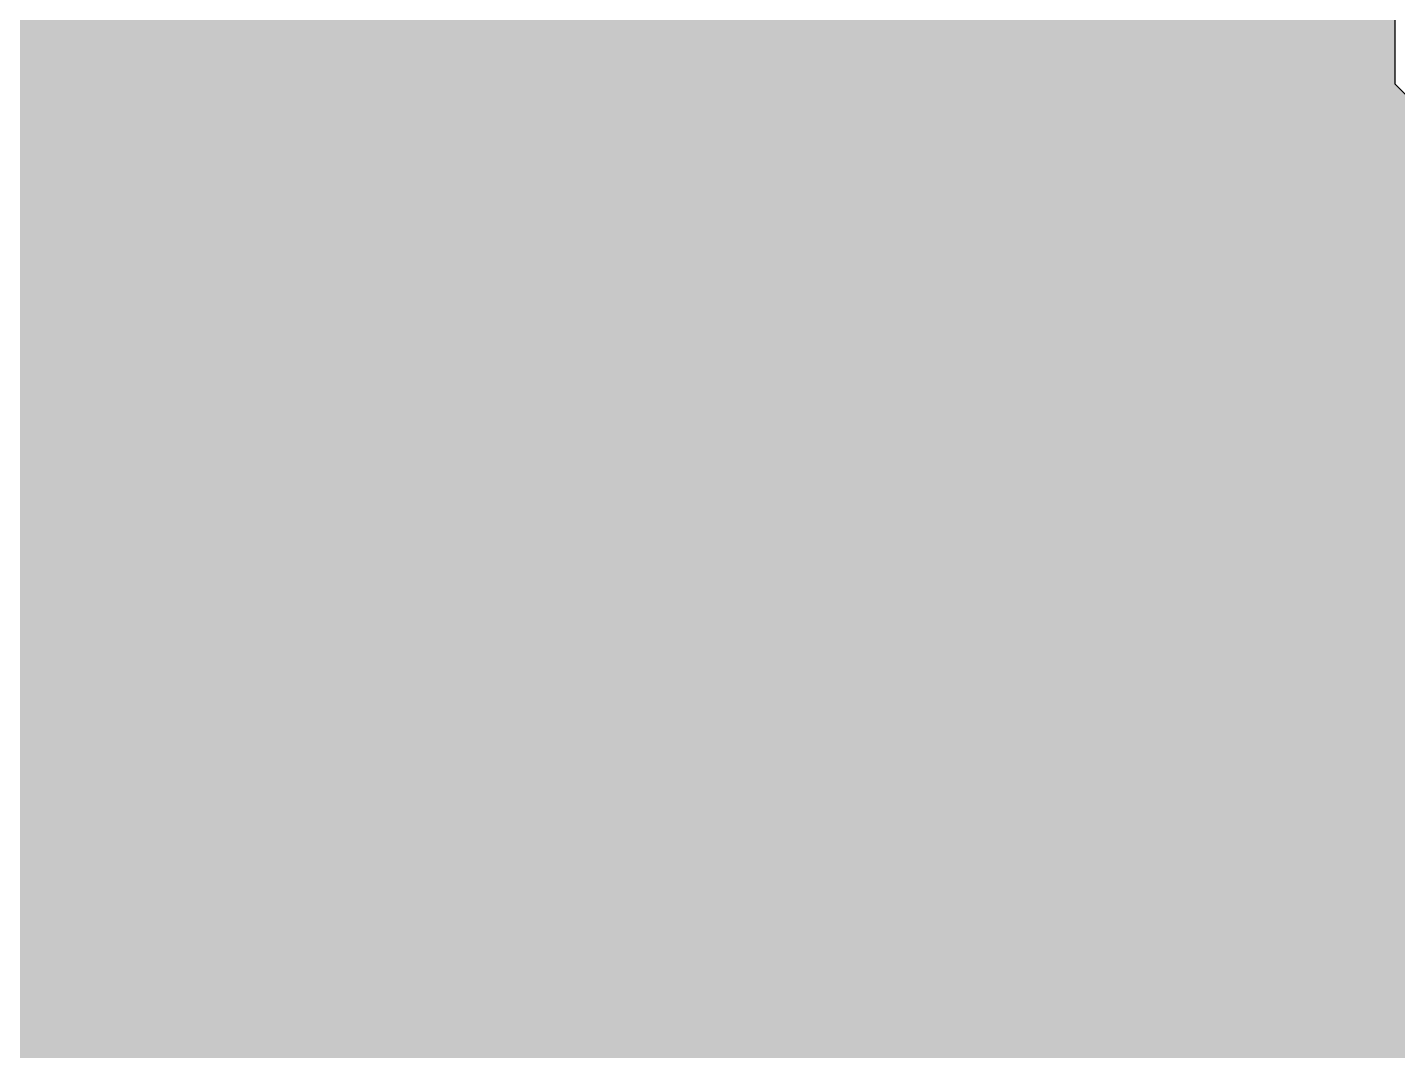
# Model space of a CAD drawing. Header units: millimetres. Extents: x 5 to 252589, y 5 to 415.
# Drawn here: x 24421.542 to 24422.919, y 366.028 to 367.057 of the extents above; entities that cross this region are included whole.
import ezdxf

# ---------------------------------------------------------------- set-up
doc = ezdxf.new("R2010")
doc.units = ezdxf.units.MM
doc.layers.add('HATCH', color=8, linetype='Continuous', lineweight=9)
doc.layers.add('OUTLINE', color=7, linetype='Continuous', lineweight=25)

msp = doc.modelspace()

# ---------------------------------------------------------------- hatches: boundary and pattern name
at = {"layer": 'HATCH', "true_color": 0x627d89}
msp.add_hatch(color=145, dxfattribs=at).paths.add_polyline_path([(24408.41667, 358.41667), (24408.41667, 358.5), (24408.5, 358.58333), (24408.58333, 358.58333), (24408.75, 358.75), (24408.83333, 358.75), (24409, 358.91667), (24409.08333, 358.91667), (24409.25, 359.08333), (24409.33333, 359.08333), (24409.5, 359.25), (24409.58333, 359.25), (24409.75, 359.41667), (24409.83333, 359.41667), (24410, 359.58333), (24410.08333, 359.58333), (24410.25, 359.75), (24410.33333, 359.75), (24410.5, 359.91667), (24410.58333, 359.91667), (24410.75, 360.08333), (24410.83333, 360.08333), (24411, 360.25), (24411.08333, 360.25), (24411.25, 360.41667), (24411.33333, 360.41667), (24411.5, 360.58333), (24411.58333, 360.58333), (24411.75, 360.75), (24411.83333, 360.75), (24412, 360.91667), (24412.08333, 360.91667), (24412.25, 361.08333), (24412.33333, 361.08333), (24412.5, 361.25), (24412.58333, 361.25), (24412.75, 361.41667), (24412.83333, 361.41667), (24413, 361.58333), (24413.08333, 361.58333), (24413.25, 361.75), (24413.33333, 361.75), (24413.5, 361.91667), (24413.58333, 361.91667), (24413.75, 362.08333), (24413.83333, 362.08333), (24414, 362.25), (24414.08333, 362.25), (24414.25, 362.41667), (24414.33333, 362.41667), (24414.5, 362.58333), (24414.58333, 362.58333), (24414.75, 362.75), (24414.83333, 362.75), (24415, 362.91667), (24415.08333, 362.91667), (24415.25, 363.08333), (24415.33333, 363.08333), (24415.5, 363.25), (24415.58333, 363.25), (24415.75, 363.41667), (24415.83333, 363.41667), (24416, 363.58333), (24416.08333, 363.58333), (24416.25, 363.75), (24416.33333, 363.75), (24416.5, 363.91667), (24416.58333, 363.91667), (24416.75, 364.08333), (24416.83333, 364.08333), (24417, 364.25), (24417.08333, 364.25), (24417.25, 364.41667), (24417.33333, 364.41667), (24417.5, 364.58333), (24417.58333, 364.58333), (24417.75, 364.75), (24417.83333, 364.75), (24418, 364.91667), (24418.08333, 364.91667), (24418.25, 365.08333), (24418.33333, 365.08333), (24418.5, 365.25), (24418.58333, 365.25), (24418.75, 365.41667), (24418.83333, 365.41667), (24419, 365.58333), (24419.08333, 365.58333), (24419.25, 365.75), (24419.33333, 365.75), (24419.5, 365.91667), (24419.58333, 365.91667), (24419.75, 366.08333), (24419.83333, 366.08333), (24420, 366.25), (24420.08333, 366.25), (24420.25, 366.41667), (24420.33333, 366.41667), (24420.5, 366.58333), (24420.58333, 366.58333), (24420.75, 366.75), (24420.83333, 366.75), (24421, 366.91667), (24421.08333, 366.91667), (24421.25, 367.08333), (24421.33333, 367.08333), (24421.75, 367.41667), (24422.08333, 367.41667), (24422.16667, 367.33333), (24422.33333, 367.33333), (24422.58333, 367.16667), (24422.75, 367.16667), (24422.83333, 367.08333), (24422.91667, 367.08333), (24422.91667, 367), (24423.08333, 366.83333), (24423.16667, 366.58333), (24423.33333, 366.41667), (24423.41667, 366.16667), (24423.58333, 366), (24423.58333, 365.91667), (24423.66667, 365.83333), (24423.75, 365.58333), (24423.91667, 365.41667), (24424, 365.16667), (24424.16667, 365), (24424.25, 364.75), (24424.41667, 364.58333), (24424.41667, 364.5), (24424.66667, 364.08333), (24424.75, 364.08333), (24425, 363.91667), (24425.16667, 363.91667), (24425.25, 363.83333), (24425.41667, 363.83333), (24425.66667, 363.66667), (24425.83333, 363.66667), (24425.91667, 363.58333), (24426.08333, 363.58333), (24426.16667, 363.5), (24414.91667, 356), (24414.83333, 356), (24414.75, 356.08333), (24414.58333, 356.08333), (24414.33333, 356.25), (24414.16667, 356.25), (24414.08333, 356.33333), (24413.91667, 356.33333), (24413.66667, 356.5), (24413.5, 356.5), (24413.41667, 356.58333), (24413.25, 356.58333), (24413, 356.75), (24412.83333, 356.75), (24412.75, 356.83333), (24412.58333, 356.83333), (24412.33333, 357), (24412.16667, 357), (24412.08333, 357.08333), (24411.91667, 357.08333), (24411.66667, 357.25), (24411.5, 357.25), (24411.41667, 357.33333), (24411.25, 357.33333), (24411, 357.5), (24410.83333, 357.5), (24410.75, 357.58333), (24410.58333, 357.58333), (24410.33333, 357.75), (24410.16667, 357.75), (24410.08333, 357.83333), (24409.91667, 357.83333), (24409.66667, 358), (24409.5, 358), (24409.41667, 358.08333), (24409.25, 358.08333), (24409, 358.25), (24408.83333, 358.25), (24408.75, 358.33333), (24408.58333, 358.33333), (24408.5, 358.41667)])

# ---------------------------------------------------------------- linework, layer by layer
at = {"layer": 'OUTLINE', "color": 139, "true_color": 0x42544a}
msp.add_lwpolyline([(24421.33333, 367.08333), (24421.75, 367.41667), (24422.08333, 367.41667), (24422.16667, 367.33333), (24422.33333, 367.33333), (24422.58333, 367.16667), (24422.75, 367.16667), (24422.83333, 367.08333), (24422.91667, 367.08333), (24422.91667, 367), (24423.08333, 366.83333), (24423.16667, 366.58333), (24423.33333, 366.41667), (24423.41667, 366.16667), (24423.58333, 366)], dxfattribs=at)

doc.saveas('drawing.dxf')
